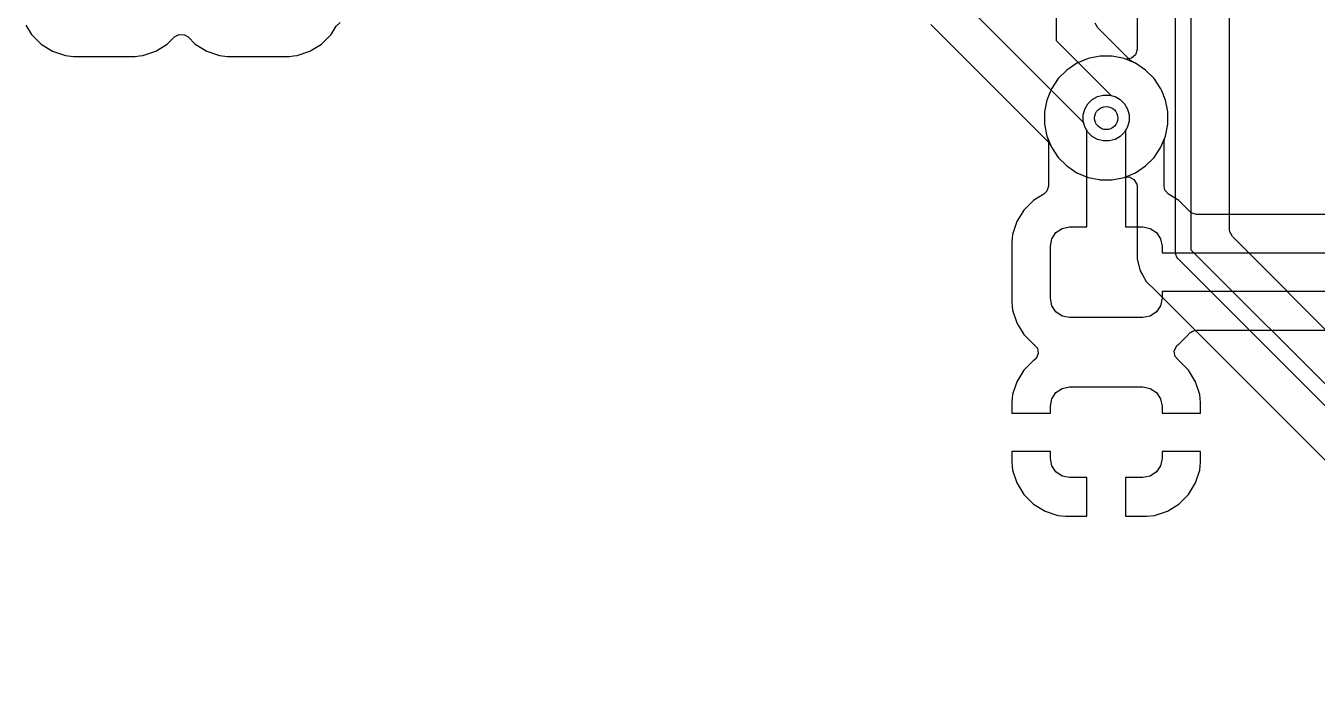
# Model space of a CAD drawing. Header units: inches. Extents: x 6.57 to 9.79, y -8.72 to -3.17.
# Drawn here: x 7.007 to 7.667, y -7.806 to -7.473 of the extents above; entities that cross this region are included whole.
import ezdxf

# ---------------------------------------------------------------- set-up
doc = ezdxf.new("R2010")
doc.units = ezdxf.units.IN
doc.header["$MEASUREMENT"] = 0
doc.layers.add('B.Cu', color=153, linetype='CONTINUOUS', true_color=0x4d7fc4)

msp = doc.modelspace()

# ---------------------------------------------------------------- linework, layer by layer
at = {"layer": 'B.Cu', "linetype": 'CONTINUOUS'}
for p, q in [((7.59449, -7.58858), (7.59449, -7.19454)), ((7.60236, -7.19291), (7.60236, -7.58695)), ((7.62207, -7.57677), (7.62207, -7.20162)), ((7.57478, -7.20766), (7.57478, -7.48478)), ((7.53346, -7.40171), (7.53346, -7.48018)), ((7.54759, -7.52214), (7.47624, -7.45079)), ((7.0072, -7.47236), (7.01013, -7.47711)), ((7.1631, -7.47711), (7.16575, -7.47281)), ((7.16575, -7.47281), (7.1678, -7.47097)), ((7.46951, -7.47192), (7.52968, -7.5321)), ((7.5548, -7.47364), (7.55348, -7.47123)), ((7.01013, -7.47711), (7.01501, -7.482)), ((7.07947, -7.482), (7.08316, -7.47831)), ((7.08316, -7.47831), (7.08558, -7.47699)), ((7.08558, -7.47699), (7.08832, -7.47719)), ((7.08832, -7.47719), (7.09007, -7.47831)), ((7.09007, -7.47831), (7.09375, -7.482)), ((7.15821, -7.482), (7.1631, -7.47711)), ((7.57147, -7.49031), (7.5548, -7.47364)), ((7.01501, -7.482), (7.02089, -7.48562)), ((7.02089, -7.48562), (7.02745, -7.4878)), ((7.06704, -7.4878), (7.0736, -7.48562)), ((7.0736, -7.48562), (7.07947, -7.482)), ((7.09375, -7.482), (7.09963, -7.48562)), ((7.09963, -7.48562), (7.10619, -7.4878)), ((7.14578, -7.4878), (7.15234, -7.48562)), ((7.15234, -7.48562), (7.15821, -7.482)), ((7.53346, -7.48018), (7.56151, -7.50822)), ((7.57478, -7.48478), (7.57401, -7.48742)), ((7.02745, -7.4878), (7.0315, -7.48821)), ((7.0315, -7.48821), (7.06299, -7.48821)), ((7.06299, -7.48821), (7.06521, -7.48798)), ((7.06299, -7.48821), (7.06299, -7.48821)), ((7.06299, -7.48821), (7.06299, -7.48821)), ((7.06521, -7.48798), (7.06704, -7.4878)), ((7.10619, -7.4878), (7.11024, -7.48821)), ((7.11024, -7.48821), (7.14173, -7.48821)), ((7.14173, -7.48821), (7.14395, -7.48798)), ((7.14173, -7.48821), (7.14173, -7.48821)), ((7.14173, -7.48821), (7.14173, -7.48821)), ((7.14395, -7.48798), (7.14578, -7.4878)), ((7.54413, -7.49176), (7.53897, -7.49521)), ((7.54413, -7.49176), (7.53897, -7.49521)), ((7.54413, -7.49176), (7.53897, -7.49521)), ((7.54986, -7.48938), (7.54413, -7.49176)), ((7.54986, -7.48938), (7.54413, -7.49176)), ((7.54986, -7.48938), (7.54413, -7.49176)), ((7.54413, -7.49176), (7.54413, -7.49176)), ((7.54413, -7.49176), (7.54413, -7.49176)), ((7.54413, -7.49176), (7.54413, -7.49176)), ((7.55595, -7.48817), (7.54986, -7.48938)), ((7.55595, -7.48817), (7.54986, -7.48938)), ((7.55595, -7.48817), (7.54986, -7.48938)), ((7.54986, -7.48938), (7.54986, -7.48938)), ((7.54986, -7.48938), (7.54986, -7.48938)), ((7.54986, -7.48938), (7.54986, -7.48938)), ((7.56216, -7.48817), (7.55595, -7.48817)), ((7.55595, -7.48817), (7.55595, -7.48817)), ((7.56216, -7.48817), (7.55595, -7.48817)), ((7.55595, -7.48817), (7.55595, -7.48817)), ((7.56216, -7.48817), (7.55595, -7.48817)), ((7.55595, -7.48817), (7.55595, -7.48817)), ((7.56825, -7.48938), (7.56216, -7.48817)), ((7.56216, -7.48817), (7.56216, -7.48817)), ((7.56825, -7.48938), (7.56216, -7.48817)), ((7.56216, -7.48817), (7.56216, -7.48817)), ((7.56825, -7.48938), (7.56216, -7.48817)), ((7.56216, -7.48817), (7.56216, -7.48817)), ((7.57398, -7.49176), (7.56825, -7.48938)), ((7.56825, -7.48938), (7.56825, -7.48938)), ((7.57398, -7.49176), (7.56825, -7.48938)), ((7.56825, -7.48938), (7.56825, -7.48938)), ((7.56848, -7.48945), (7.56825, -7.48938)), ((7.56825, -7.48938), (7.56825, -7.48938)), ((7.56825, -7.48938), (7.56825, -7.48938)), ((7.56825, -7.48938), (7.56825, -7.48938)), ((7.56849, -7.48942), (7.56848, -7.48945)), ((7.56921, -7.48961), (7.56849, -7.48942)), ((7.57193, -7.48922), (7.56921, -7.48961)), ((7.57305, -7.49137), (7.57147, -7.49031)), ((7.57401, -7.48742), (7.57193, -7.48922)), ((7.57398, -7.49176), (7.57305, -7.49137)), ((7.57915, -7.49521), (7.57398, -7.49176)), ((7.57398, -7.49176), (7.57398, -7.49176)), ((7.57915, -7.49521), (7.57398, -7.49176)), ((7.57398, -7.49176), (7.57398, -7.49176)), ((7.57915, -7.49521), (7.57398, -7.49176)), ((7.57398, -7.49176), (7.57398, -7.49176)), ((7.57398, -7.49176), (7.57398, -7.49176)), ((7.53458, -7.49959), (7.53113, -7.50476)), ((7.53458, -7.49959), (7.53113, -7.50476)), ((7.53458, -7.49959), (7.53113, -7.50476)), ((7.53896, -7.49521), (7.53458, -7.49959)), ((7.53896, -7.49521), (7.53458, -7.49959)), ((7.53896, -7.49521), (7.53458, -7.49959)), ((7.53458, -7.49959), (7.53458, -7.49959)), ((7.53458, -7.49959), (7.53458, -7.49959)), ((7.53458, -7.49959), (7.53458, -7.49959)), ((7.53897, -7.49521), (7.53896, -7.49521)), ((7.53897, -7.49521), (7.53896, -7.49521)), ((7.53897, -7.49521), (7.53896, -7.49521)), ((7.58353, -7.49959), (7.57915, -7.49521)), ((7.57915, -7.49521), (7.57915, -7.49521)), ((7.58353, -7.49959), (7.57915, -7.49521)), ((7.57915, -7.49521), (7.57915, -7.49521)), ((7.58353, -7.49959), (7.57915, -7.49521)), ((7.57915, -7.49521), (7.57915, -7.49521)), ((7.58698, -7.50476), (7.58353, -7.49959)), ((7.58353, -7.49959), (7.58353, -7.49959)), ((7.58698, -7.50476), (7.58353, -7.49959)), ((7.58353, -7.49959), (7.58353, -7.49959)), ((7.58698, -7.50476), (7.58353, -7.49959)), ((7.58353, -7.49959), (7.58353, -7.49959)), ((7.53113, -7.50476), (7.52875, -7.51049)), ((7.53113, -7.50476), (7.52875, -7.51049)), ((7.53113, -7.50476), (7.52875, -7.51049)), ((7.53113, -7.50476), (7.53113, -7.50476)), ((7.53113, -7.50476), (7.53113, -7.50476)), ((7.53113, -7.50476), (7.53113, -7.50476)), ((7.58741, -7.50579), (7.58698, -7.50476)), ((7.58698, -7.50476), (7.58698, -7.50476)), ((7.58741, -7.50579), (7.58698, -7.50476)), ((7.58698, -7.50476), (7.58698, -7.50476)), ((7.58741, -7.50579), (7.58698, -7.50476)), ((7.58698, -7.50476), (7.58698, -7.50476)), ((7.58936, -7.51049), (7.58741, -7.50579)), ((7.58936, -7.51049), (7.58741, -7.50579)), ((7.58936, -7.51049), (7.58741, -7.50579)), ((7.52875, -7.51049), (7.52754, -7.51658)), ((7.52875, -7.51049), (7.52754, -7.51658)), ((7.52875, -7.51049), (7.52754, -7.51658)), ((7.52875, -7.51049), (7.52875, -7.51049)), ((7.52875, -7.51049), (7.52875, -7.51049)), ((7.52875, -7.51049), (7.52875, -7.51049)), ((7.54814, -7.51517), (7.54968, -7.51249)), ((7.54814, -7.51517), (7.54968, -7.51249)), ((7.54814, -7.51517), (7.54968, -7.51249)), ((7.54968, -7.51249), (7.55187, -7.51031)), ((7.54968, -7.51249), (7.55187, -7.51031)), ((7.54968, -7.51249), (7.55187, -7.51031)), ((7.55187, -7.51031), (7.55454, -7.50877)), ((7.55187, -7.51031), (7.55454, -7.50877)), ((7.55187, -7.51031), (7.55454, -7.50877)), ((7.55454, -7.50877), (7.55751, -7.50798)), ((7.55454, -7.50877), (7.55751, -7.50798)), ((7.55454, -7.50877), (7.55751, -7.50798)), ((7.55751, -7.50798), (7.5606, -7.50798)), ((7.55751, -7.50798), (7.5606, -7.50798)), ((7.55751, -7.50798), (7.5606, -7.50798)), ((7.5606, -7.50798), (7.56358, -7.50877)), ((7.5606, -7.50798), (7.56358, -7.50877)), ((7.5606, -7.50798), (7.56358, -7.50877)), ((7.56151, -7.50822), (7.56358, -7.50877)), ((7.56358, -7.50877), (7.56625, -7.51031)), ((7.56358, -7.50877), (7.56625, -7.51031)), ((7.56358, -7.50877), (7.56625, -7.51031)), ((7.56358, -7.50877), (7.56625, -7.51031)), ((7.56625, -7.51031), (7.56843, -7.51249)), ((7.56625, -7.51031), (7.56843, -7.51249)), ((7.56625, -7.51031), (7.56843, -7.51249)), ((7.56625, -7.51031), (7.56843, -7.51249)), ((7.56843, -7.51249), (7.56997, -7.51517)), ((7.56843, -7.51249), (7.56997, -7.51517)), ((7.56843, -7.51249), (7.56997, -7.51517)), ((7.56843, -7.51249), (7.56997, -7.51517)), ((7.59036, -7.5155), (7.58936, -7.51049)), ((7.59036, -7.5155), (7.58936, -7.51049)), ((7.59036, -7.5155), (7.58936, -7.51049)), ((7.52754, -7.51658), (7.52754, -7.52279)), ((7.52754, -7.51658), (7.52754, -7.52279)), ((7.52754, -7.51658), (7.52754, -7.52279)), ((7.54735, -7.51814), (7.54814, -7.51517)), ((7.54735, -7.51814), (7.54814, -7.51517)), ((7.54735, -7.51814), (7.54814, -7.51517)), ((7.54735, -7.52123), (7.54735, -7.51814)), ((7.54735, -7.52123), (7.54735, -7.51814)), ((7.54735, -7.52123), (7.54735, -7.51814)), ((7.56997, -7.51517), (7.57077, -7.51814)), ((7.56997, -7.51517), (7.57077, -7.51814)), ((7.56997, -7.51517), (7.57077, -7.51814)), ((7.56997, -7.51517), (7.57077, -7.51814)), ((7.57077, -7.51814), (7.57077, -7.52123)), ((7.57077, -7.51814), (7.57077, -7.52123)), ((7.57077, -7.51814), (7.57077, -7.52123)), ((7.57077, -7.51814), (7.57077, -7.52123)), ((7.59057, -7.51658), (7.59036, -7.5155)), ((7.59057, -7.51658), (7.59036, -7.5155)), ((7.59057, -7.51658), (7.59036, -7.5155)), ((7.59057, -7.52279), (7.59057, -7.51658)), ((7.59057, -7.51658), (7.59057, -7.51658)), ((7.59057, -7.51658), (7.59057, -7.51658)), ((7.59057, -7.52279), (7.59057, -7.51658)), ((7.59057, -7.51658), (7.59057, -7.51658)), ((7.59057, -7.51658), (7.59057, -7.51658)), ((7.59057, -7.52279), (7.59057, -7.51658)), ((7.59057, -7.51658), (7.59057, -7.51658)), ((7.59057, -7.51658), (7.59057, -7.51658)), ((7.52754, -7.52279), (7.52875, -7.52888)), ((7.52754, -7.52279), (7.52875, -7.52888)), ((7.52754, -7.52279), (7.52875, -7.52888)), ((7.54814, -7.5242), (7.54735, -7.52123)), ((7.54814, -7.5242), (7.54735, -7.52123)), ((7.54814, -7.5242), (7.54735, -7.52123)), ((7.54814, -7.5242), (7.54759, -7.52214)), ((7.54921, -7.52606), (7.54814, -7.5242)), ((7.54968, -7.52688), (7.54814, -7.5242)), ((7.54968, -7.52688), (7.54814, -7.5242)), ((7.54968, -7.52688), (7.54814, -7.5242)), ((7.54921, -7.5753), (7.54921, -7.52606)), ((7.56997, -7.5242), (7.56843, -7.52688)), ((7.56997, -7.5242), (7.56843, -7.52688)), ((7.56997, -7.5242), (7.56843, -7.52688)), ((7.56997, -7.5242), (7.5689, -7.52606)), ((7.5689, -7.52606), (7.5689, -7.5753)), ((7.57077, -7.52123), (7.56997, -7.5242)), ((7.57077, -7.52123), (7.56997, -7.5242)), ((7.57077, -7.52123), (7.56997, -7.5242)), ((7.57077, -7.52123), (7.56997, -7.5242)), ((7.58936, -7.52888), (7.59057, -7.52279)), ((7.58936, -7.52888), (7.59057, -7.52279)), ((7.58936, -7.52888), (7.59057, -7.52279)), ((7.52875, -7.52888), (7.52875, -7.52888)), ((7.52875, -7.52888), (7.52914, -7.52981)), ((7.52875, -7.52888), (7.52875, -7.52888)), ((7.52875, -7.52888), (7.53113, -7.53461)), ((7.52875, -7.52888), (7.52875, -7.52888)), ((7.52875, -7.52888), (7.53113, -7.53461)), ((7.52914, -7.52981), (7.52951, -7.53168)), ((7.52951, -7.53168), (7.52951, -7.55439)), ((7.52968, -7.5321), (7.53074, -7.53368)), ((7.55187, -7.52906), (7.54968, -7.52688)), ((7.55187, -7.52906), (7.54968, -7.52688)), ((7.55187, -7.52906), (7.54968, -7.52688)), ((7.55454, -7.5306), (7.55187, -7.52906)), ((7.55454, -7.5306), (7.55187, -7.52906)), ((7.55454, -7.5306), (7.55187, -7.52906)), ((7.55751, -7.53139), (7.55454, -7.5306)), ((7.55751, -7.53139), (7.55454, -7.5306)), ((7.55751, -7.53139), (7.55454, -7.5306)), ((7.5606, -7.53139), (7.55751, -7.53139)), ((7.5606, -7.53139), (7.55751, -7.53139)), ((7.5606, -7.53139), (7.55751, -7.53139)), ((7.56358, -7.5306), (7.5606, -7.53139)), ((7.56358, -7.5306), (7.5606, -7.53139)), ((7.56358, -7.5306), (7.5606, -7.53139)), ((7.56625, -7.52906), (7.56358, -7.5306)), ((7.56625, -7.52906), (7.56358, -7.5306)), ((7.56625, -7.52906), (7.56358, -7.5306)), ((7.56843, -7.52688), (7.56625, -7.52906)), ((7.56843, -7.52688), (7.56625, -7.52906)), ((7.56843, -7.52688), (7.56625, -7.52906)), ((7.58698, -7.53461), (7.58936, -7.52888)), ((7.58698, -7.53461), (7.58936, -7.52888)), ((7.5886, -7.53168), (7.58897, -7.52981)), ((7.5886, -7.55439), (7.5886, -7.53168)), ((7.58897, -7.52981), (7.58936, -7.52888)), ((7.53074, -7.53368), (7.53113, -7.53461)), ((7.53113, -7.53461), (7.53113, -7.53461)), ((7.53113, -7.53461), (7.53458, -7.53978)), ((7.53113, -7.53461), (7.53113, -7.53461)), ((7.53113, -7.53461), (7.53113, -7.53461)), ((7.53113, -7.53461), (7.53458, -7.53978)), ((7.53113, -7.53461), (7.53113, -7.53461)), ((7.53113, -7.53461), (7.53458, -7.53978)), ((7.58353, -7.53978), (7.58698, -7.53461)), ((7.58353, -7.53978), (7.58698, -7.53461)), ((7.53458, -7.53978), (7.53458, -7.53978)), ((7.53458, -7.53978), (7.53896, -7.54416)), ((7.53458, -7.53978), (7.53458, -7.53978)), ((7.53458, -7.53978), (7.53896, -7.54416)), ((7.53458, -7.53978), (7.53458, -7.53978)), ((7.53458, -7.53978), (7.53896, -7.54416)), ((7.53896, -7.54416), (7.53897, -7.54416)), ((7.53896, -7.54416), (7.53897, -7.54416)), ((7.53896, -7.54416), (7.53897, -7.54416)), ((7.53897, -7.54416), (7.54413, -7.54761)), ((7.53897, -7.54416), (7.54413, -7.54761)), ((7.53897, -7.54416), (7.54413, -7.54761)), ((7.57398, -7.54761), (7.57915, -7.54416)), ((7.57398, -7.54761), (7.57915, -7.54416)), ((7.57915, -7.54416), (7.58353, -7.53978)), ((7.57915, -7.54416), (7.58353, -7.53978)), ((7.54413, -7.54761), (7.54413, -7.54761)), ((7.54413, -7.54761), (7.54785, -7.54916)), ((7.54413, -7.54761), (7.54413, -7.54761)), ((7.54413, -7.54761), (7.54785, -7.54916)), ((7.54413, -7.54761), (7.54413, -7.54761)), ((7.54413, -7.54761), (7.54986, -7.54999)), ((7.54785, -7.54916), (7.54986, -7.54999)), ((7.54785, -7.54916), (7.54986, -7.54999)), ((7.54986, -7.54999), (7.55541, -7.55109)), ((7.54986, -7.54999), (7.55541, -7.55109)), ((7.54986, -7.54999), (7.54986, -7.54999)), ((7.54986, -7.54999), (7.55541, -7.55109)), ((7.55541, -7.55109), (7.55595, -7.5512)), ((7.55541, -7.55109), (7.55595, -7.5512)), ((7.55541, -7.55109), (7.55595, -7.5512)), ((7.55595, -7.5512), (7.55595, -7.5512)), ((7.55595, -7.5512), (7.55595, -7.5512)), ((7.55595, -7.5512), (7.56216, -7.5512)), ((7.55595, -7.5512), (7.55595, -7.5512)), ((7.55595, -7.5512), (7.55595, -7.5512)), ((7.55595, -7.5512), (7.56216, -7.5512)), ((7.55595, -7.5512), (7.55595, -7.5512)), ((7.55595, -7.5512), (7.55595, -7.5512)), ((7.55595, -7.5512), (7.56216, -7.5512)), ((7.56216, -7.5512), (7.56825, -7.54999)), ((7.56216, -7.5512), (7.56825, -7.54999)), ((7.56216, -7.5512), (7.56825, -7.54999)), ((7.56216, -7.5512), (7.56216, -7.5512)), ((7.56216, -7.5512), (7.56216, -7.5512)), ((7.56216, -7.5512), (7.56216, -7.5512)), ((7.56825, -7.54999), (7.57398, -7.54761)), ((7.56825, -7.54999), (7.57398, -7.54761)), ((7.56825, -7.54999), (7.56848, -7.54992)), ((7.56825, -7.54999), (7.56825, -7.54999)), ((7.56848, -7.54992), (7.56851, -7.55003)), ((7.56851, -7.55003), (7.57076, -7.54978)), ((7.57076, -7.54978), (7.57322, -7.55101)), ((7.57322, -7.55101), (7.57463, -7.55338)), ((7.52719, -7.55854), (7.52379, -7.56064)), ((7.52873, -7.55703), (7.52719, -7.55854)), ((7.52951, -7.55439), (7.52873, -7.55703)), ((7.57463, -7.55338), (7.57478, -7.55459)), ((7.57478, -7.55459), (7.57478, -7.58517)), ((7.58908, -7.5565), (7.5886, -7.55439)), ((7.59092, -7.55854), (7.58908, -7.5565)), ((7.59621, -7.5618), (7.59092, -7.55854)), ((7.5219, -7.5618), (7.51702, -7.56669)), ((7.52379, -7.56064), (7.5219, -7.5618)), ((7.60109, -7.56669), (7.59621, -7.5618)), ((7.59621, -7.5618), (7.59621, -7.5618)), ((7.51702, -7.56669), (7.51339, -7.57257)), ((7.60127, -7.56691), (7.60109, -7.56669)), ((7.60132, -7.56687), (7.60127, -7.56691)), ((7.60253, -7.5681), (7.60132, -7.56687)), ((7.60517, -7.56888), (7.60253, -7.5681)), ((7.68335, -7.56888), (7.60517, -7.56888)), ((7.51309, -7.57348), (7.51122, -7.57912)), ((7.51339, -7.57257), (7.51309, -7.57348)), ((7.51339, -7.57257), (7.51339, -7.57257)), ((7.53126, -7.58137), (7.53339, -7.57818)), ((7.53339, -7.57818), (7.53659, -7.57604)), ((7.53659, -7.57604), (7.54035, -7.5753)), ((7.54035, -7.5753), (7.54921, -7.5753)), ((7.5689, -7.5753), (7.57776, -7.5753)), ((7.57776, -7.5753), (7.58152, -7.57604)), ((7.58152, -7.57604), (7.58472, -7.57818)), ((7.58472, -7.57818), (7.58685, -7.58137)), ((7.62218, -7.57781), (7.62207, -7.57677)), ((7.6235, -7.58022), (7.62218, -7.57781)), ((7.51122, -7.57912), (7.51081, -7.58317)), ((7.51081, -7.58317), (7.51081, -7.61368)), ((7.51122, -7.57912), (7.51122, -7.57912)), ((7.51122, -7.57912), (7.51122, -7.57912)), ((7.53051, -7.58514), (7.53126, -7.58137)), ((7.53051, -7.61171), (7.53051, -7.58514)), ((7.57478, -7.58517), (7.57478, -7.58517)), ((7.57478, -7.58517), (7.57478, -7.5917)), ((7.58685, -7.58137), (7.5876, -7.58514)), ((7.5876, -7.58514), (7.5876, -7.58858)), ((7.67987, -7.63659), (7.6235, -7.58022)), ((7.57478, -7.5917), (7.57478, -7.5917)), ((7.57478, -7.5917), (7.57639, -7.59771)), ((7.5876, -7.58858), (7.70791, -7.58858)), ((7.59456, -7.58935), (7.59449, -7.58858)), ((7.59515, -7.59077), (7.59456, -7.58935)), ((7.59564, -7.59137), (7.59515, -7.59077)), ((8.39961, -8.39534), (7.59564, -7.59137)), ((7.60236, -7.58695), (8.40403, -8.38861)), ((7.57639, -7.59771), (7.57753, -7.59968)), ((7.57753, -7.59968), (7.57753, -7.59968)), ((7.57753, -7.59968), (7.57753, -7.59968)), ((7.57753, -7.59968), (7.57951, -7.6031)), ((7.57951, -7.6031), (7.57951, -7.6031)), ((7.57951, -7.6031), (7.58419, -7.60778)), ((7.53126, -7.61548), (7.53051, -7.61171)), ((7.58419, -7.60778), (7.58419, -7.60778)), ((7.58419, -7.60778), (8.38788, -8.41147)), ((7.5876, -7.61171), (7.58685, -7.61548)), ((7.70791, -7.60827), (7.5876, -7.60827)), ((7.5876, -7.60827), (7.5876, -7.61171)), ((7.51081, -7.61368), (7.51081, -7.61368)), ((7.51081, -7.61368), (7.51122, -7.61773)), ((7.51122, -7.61773), (7.51122, -7.61773)), ((7.51122, -7.61773), (7.51339, -7.62428)), ((7.53339, -7.61867), (7.53126, -7.61548)), ((7.58685, -7.61548), (7.58472, -7.61867)), ((7.51339, -7.62428), (7.51339, -7.62428)), ((7.51339, -7.62428), (7.51408, -7.6254)), ((7.53659, -7.62081), (7.53339, -7.61867)), ((7.54035, -7.62156), (7.53659, -7.62081)), ((7.57776, -7.62156), (7.54035, -7.62156)), ((7.58152, -7.62081), (7.57776, -7.62156)), ((7.58472, -7.61867), (7.58152, -7.62081)), ((7.51408, -7.6254), (7.51702, -7.63016)), ((7.51702, -7.63016), (7.5219, -7.63505)), ((7.59621, -7.63505), (7.60109, -7.63016)), ((7.60109, -7.63016), (7.60132, -7.62979)), ((7.60132, -7.62979), (7.60174, -7.62938)), ((7.60174, -7.62938), (7.60246, -7.62899)), ((7.60246, -7.62899), (7.60306, -7.62845)), ((7.60306, -7.62845), (7.60377, -7.62829)), ((7.60377, -7.62829), (7.60417, -7.62808)), ((7.60417, -7.62808), (7.60457, -7.62811)), ((7.60457, -7.62811), (7.60517, -7.62797)), ((7.60517, -7.62797), (7.68332, -7.62797)), ((7.5219, -7.63505), (7.52203, -7.63513)), ((7.52203, -7.63513), (7.52203, -7.63513)), ((7.52203, -7.63513), (7.5221, -7.63521)), ((7.5221, -7.63521), (7.52213, -7.63522)), ((7.52213, -7.63522), (7.52212, -7.63523)), ((7.52212, -7.63523), (7.52387, -7.63717)), ((7.52387, -7.63717), (7.52432, -7.63989)), ((7.5938, -7.63868), (7.59489, -7.63615)), ((7.59489, -7.63615), (7.59521, -7.6358)), ((7.59521, -7.6358), (7.59561, -7.63542)), ((7.59561, -7.63542), (7.59621, -7.63505)), ((7.52192, -7.64351), (7.51703, -7.64839)), ((7.52203, -7.64344), (7.52192, -7.64351)), ((7.52192, -7.64351), (7.52192, -7.64351)), ((7.52322, -7.64241), (7.52203, -7.64344)), ((7.52432, -7.63989), (7.52322, -7.64241)), ((7.59424, -7.64139), (7.5938, -7.63868)), ((7.59598, -7.64333), (7.59424, -7.64139)), ((7.59601, -7.64337), (7.59597, -7.64333)), ((7.59597, -7.64333), (7.59598, -7.64333)), ((7.59608, -7.64344), (7.59601, -7.64337)), ((7.59619, -7.64351), (7.59608, -7.64344)), ((7.60108, -7.64839), (7.59619, -7.64351)), ((7.59619, -7.64351), (7.59619, -7.64351)), ((7.51703, -7.64839), (7.51341, -7.65427)), ((7.6047, -7.65427), (7.60108, -7.64839)), ((7.51341, -7.65427), (7.51124, -7.66082)), ((7.51341, -7.65427), (7.51341, -7.65427)), ((7.53339, -7.65987), (7.53659, -7.65774)), ((7.53659, -7.65774), (7.54035, -7.65699)), ((7.54035, -7.65699), (7.57776, -7.65699)), ((7.57776, -7.65699), (7.58152, -7.65774)), ((7.58152, -7.65774), (7.58472, -7.65987)), ((7.60687, -7.66082), (7.6047, -7.65427)), ((7.6047, -7.65427), (7.6047, -7.65427)), ((7.51124, -7.66082), (7.51083, -7.66486)), ((7.51124, -7.66082), (7.51124, -7.66082)), ((7.53051, -7.66683), (7.53126, -7.66306)), ((7.53126, -7.66306), (7.53339, -7.65987)), ((7.58472, -7.65987), (7.58685, -7.66306)), ((7.58685, -7.66306), (7.5876, -7.66683)), ((7.60728, -7.66486), (7.60687, -7.66082)), ((7.51083, -7.66486), (7.51083, -7.67028)), ((7.51083, -7.67028), (7.53051, -7.67028)), ((7.53051, -7.67028), (7.53051, -7.66683)), ((7.5876, -7.66683), (7.5876, -7.67028)), ((7.5876, -7.67028), (7.60728, -7.67028)), ((7.60728, -7.67028), (7.60728, -7.66486)), ((7.60728, -7.66486), (7.60728, -7.66486)), ((7.53051, -7.68996), (7.51083, -7.68996)), ((7.51083, -7.68996), (7.51083, -7.69537)), ((7.53051, -7.69341), (7.53051, -7.68996)), ((7.60728, -7.68996), (7.5876, -7.68996)), ((7.5876, -7.68996), (7.5876, -7.69341)), ((7.60728, -7.69537), (7.60728, -7.68996)), ((7.51083, -7.69537), (7.51124, -7.69942)), ((7.53126, -7.69717), (7.53051, -7.69341)), ((7.53339, -7.70037), (7.53126, -7.69717)), ((7.58685, -7.69717), (7.58472, -7.70037)), ((7.5876, -7.69341), (7.58685, -7.69717)), ((7.60687, -7.69942), (7.60728, -7.69537)), ((7.60728, -7.69537), (7.60728, -7.69537)), ((7.51124, -7.69942), (7.51341, -7.70597)), ((7.53659, -7.7025), (7.53339, -7.70037)), ((7.54035, -7.70325), (7.53659, -7.7025)), ((7.54921, -7.70325), (7.54035, -7.70325)), ((7.54921, -7.72293), (7.54921, -7.70325)), ((7.57776, -7.70325), (7.5689, -7.70325)), ((7.5689, -7.70325), (7.5689, -7.72293)), ((7.58152, -7.7025), (7.57776, -7.70325)), ((7.58472, -7.70037), (7.58152, -7.7025)), ((7.6047, -7.70597), (7.60687, -7.69942)), ((7.60687, -7.69942), (7.60687, -7.69942)), ((7.51341, -7.70597), (7.51341, -7.70597)), ((7.51341, -7.70597), (7.51703, -7.71184)), ((7.60108, -7.71184), (7.6047, -7.70597)), ((7.6047, -7.70597), (7.6047, -7.70597)), ((7.51703, -7.71184), (7.52192, -7.71672)), ((7.52192, -7.71672), (7.52779, -7.72035)), ((7.59032, -7.72035), (7.59619, -7.71672)), ((7.59619, -7.71672), (7.60108, -7.71184)), ((7.52779, -7.72035), (7.52779, -7.72035)), ((7.52779, -7.72035), (7.53434, -7.72252)), ((7.53434, -7.72252), (7.53434, -7.72252)), ((7.53434, -7.72252), (7.53839, -7.72293)), ((7.53839, -7.72293), (7.54921, -7.72293)), ((7.54921, -7.72293), (7.54921, -7.72293)), ((7.5689, -7.72293), (7.57972, -7.72293)), ((7.57972, -7.72293), (7.58377, -7.72252)), ((7.57972, -7.72293), (7.57972, -7.72293)), ((7.58377, -7.72252), (7.59032, -7.72035)), ((7.59032, -7.72035), (7.59032, -7.72035))]:
    msp.add_line(p, q, dxfattribs=at)
at = {"layer": 'B.Cu'}
msp.add_circle((7.55906, -7.51969), 0.00591, dxfattribs=at)
msp.add_circle((7.55906, -7.51969), 0.00591, dxfattribs=at)
msp.add_circle((7.55906, -7.51969), 0.00591, dxfattribs=at)
msp.add_circle((7.55906, -7.51969), 0.00591, dxfattribs=at)

doc.saveas('drawing.dxf')
